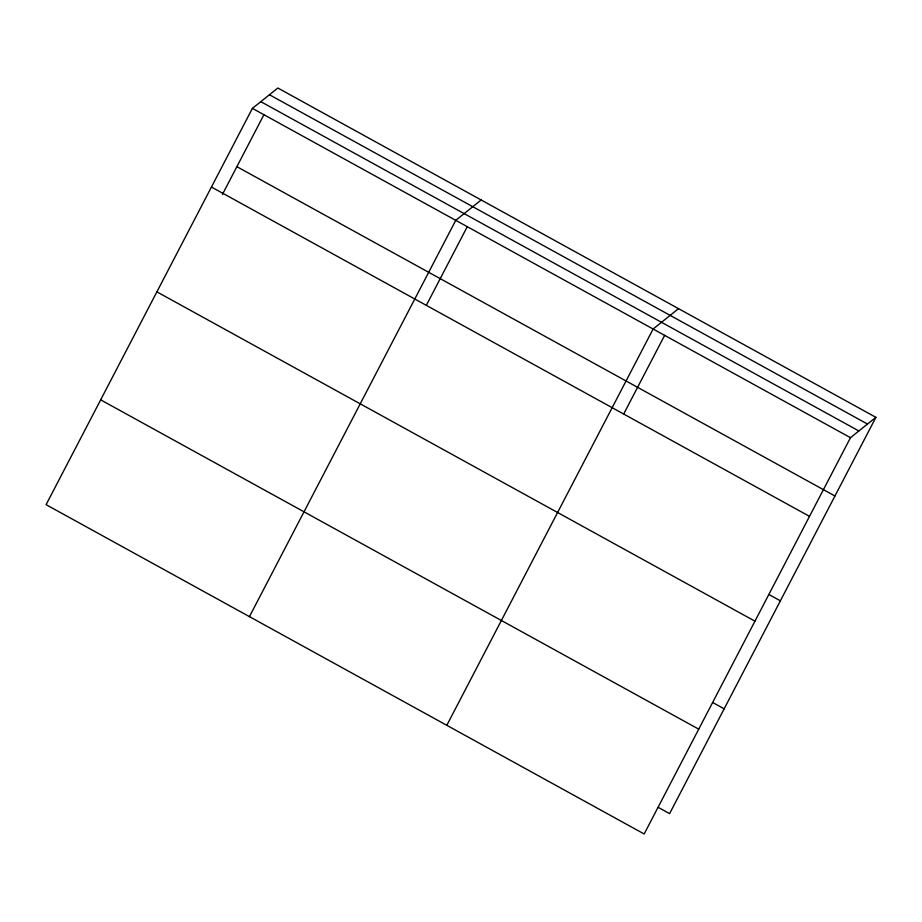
<?xml version="1.0" encoding="UTF-8"?>
<svg xmlns="http://www.w3.org/2000/svg" width="922" height="922" viewBox="0 0 922 922"><rect width="100%" height="100%" fill="white"/><g stroke="black" fill="none" stroke-linecap="round" stroke-linejoin="round"><path stroke-width="1.38" d="M252.398 108.37L46.1 504.668L644.167 833.984L850.476 437.685L875.9 417.332L277.833 88.016L252.398 108.37L850.476 437.685M222.409 194.461L263.957 114.662M249.447 616.634L455.745 220.335L481.169 199.982M426.413 305.17L467.304 226.628M446.813 725.314L653.11 329.016L678.534 308.663M623.779 413.84L664.67 335.297M875.9 417.332L669.603 813.63L658.285 807.395M269.431 94.736L867.51 424.051M260.788 101.651L858.866 430.966M236.873 166.675L834.952 496.001M211.449 187.039L809.516 516.355M769.075 594.586L780.381 600.821M156.878 291.859L754.957 621.174M712.856 702.587L724.162 708.811M100.671 399.848L698.738 729.164"/></g></svg>
